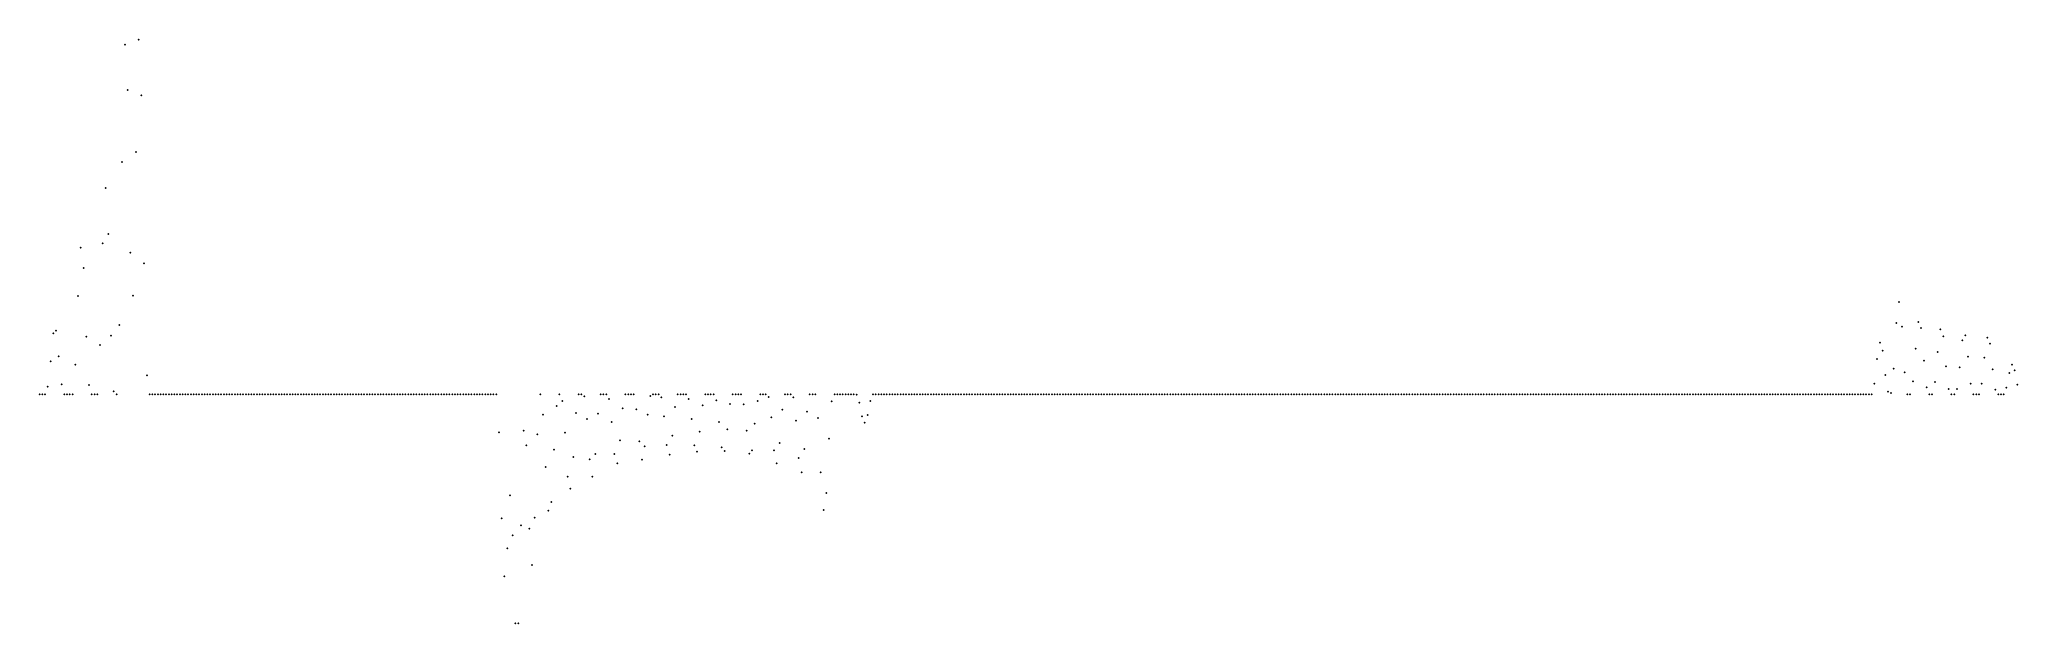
# Model space of a CAD drawing. Header units: metres. Extents: x 0 to 360, y -42 to 64.
import ezdxf

# ---------------------------------------------------------------- set-up
doc = ezdxf.new("R2010")
doc.units = ezdxf.units.M

msp = doc.modelspace()

# ---------------------------------------------------------------- linework, layer by layer
for p in [(15.5, 63.58), (18, 64.48), (16, 55.33), (18.5, 54.36), (17.5, 44.07), (15, 42.22), (12, 37.53), (12.5, 29.14), (7.5, 26.66), (11.5, 27.44), (16.5, 25.73), (8, 22.98), (19, 23.83), (7, 17.87), (17, 17.92), (338, 16.8), (2.5, 11.09), (3, 11.56), (14.5, 12.62), (337.5, 12.99), (338.5, 12.32), (341.5, 13.17), (342, 12.09), (345.5, 11.82), (8.5, 10.5), (11, 8.96), (13, 10.66), (334.5, 9.4), (335, 7.95), (341, 8.29), (345, 7.67), (346, 10.53), (349.5, 9.8), (350, 10.75), (354, 10.32), (354.5, 9.24), (2, 6), (3.5, 6.94), (6.5, 5.39), (334, 6.4), (337, 4.7), (339, 4.03), (342.5, 6.14), (346.5, 5.1), (349, 4.92), (350.5, 6.83), (353.5, 6.66), (355, 4.52), (358, 3.86), (358.5, 5.37), (359, 4.39), (0, 0), (0.5, 0), (1, 0), (1.5, 1.38), (4, 1.85), (5, 0), (5.5, 0), (9, 1.7), (9.5, 0), (10, 0), (13.5, 0.57), (19.5, 3.43), (22.5, 0), (23, 0), (23.5, 0), (24, 0), (24.5, 0), (25, 0), (25.5, 0), (28, 0), (28.5, 0), (29, 0), (29.5, 0), (33.5, 0), (34, 0), (34.5, 0), (35, 0), (39, 0), (39.5, 0), (40, 0), (40.5, 0), (42.5, 0), (43, 0), (43.5, 0), (44, 0), (44.5, 0), (46.5, 0), (47, 0), (47.5, 0), (48, 0), (50.5, 0), (51, 0), (51.5, 0), (52, 0), (56.5, 0), (57, 0), (57.5, 0), (58, 0), (58.5, 0), (59, 0), (59.5, 0), (60, 0), (63.5, 0), (64, 0), (64.5, 0), (65, 0), (65.5, 0), (66, 0), (66.5, 0), (67, 0), (71, 0), (71.5, 0), (72, 0), (72.5, 0), (73, 0), (73.5, 0), (74, 0), (77, 0), (77.5, 0), (78, 0), (79.5, 0), (80, 0), (80.5, 0), (81, 0), (81.5, 0), (91, 0), (98, 0), (102, 0), (102.5, 0), (103, 0), (107, 0), (107.5, 0), (108, 0), (111.5, 0), (116, 0), (116.5, 0), (117, 0), (121.5, 0), (122, 0), (122.5, 0), (126, 0), (126.5, 0), (131.5, 0), (132, 0), (135.5, 0), (136, 0), (136.5, 0), (140, 0), (140.5, 0), (141, 0), (144.5, 0), (146, 0), (146.5, 0), (147, 0), (147.5, 0), (148, 0), (152, 0), (152.5, 0), (153, 0), (153.5, 0), (154, 0), (154.5, 0), (155, 0), (159, 0), (159.5, 0), (160.5, 0), (161, 0), (161.5, 0), (163, 0), (163.5, 0), (164, 0), (165.5, 0), (166, 0), (166.5, 0), (167, 0), (167.5, 0), (168, 0), (168.5, 0), (169, 0), (173, 0), (176.5, 0), (177, 0), (177.5, 0), (178, 0), (178.5, 0), (179, 0), (179.5, 0), (183.5, 0), (184, 0), (185.5, 0), (186, 0), (186.5, 0), (187.5, 0), (188, 0), (188.5, 0), (189, 0), (189.5, 0), (190, 0), (190.5, 0), (192.5, 0), (193, 0), (194.5, 0), (198.5, 0), (199, 0), (199.5, 0), (200, 0), (200.5, 0), (201, 0), (201.5, 0), (205.5, 0), (206, 0), (208, 0), (208.5, 0), (209, 0), (209.5, 0), (210, 0), (210.5, 0), (211, 0), (212.5, 0), (213, 0), (213.5, 0), (214, 0), (214.5, 0), (215, 0), (215.5, 0), (219.5, 0), (220, 0), (220.5, 0), (221, 0), (221.5, 0), (222, 0), (222.5, 0), (224, 0), (224.5, 0), (226, 0), (226.5, 0), (227, 0), (228.5, 0), (229, 0), (230.5, 0), (231, 0), (233, 0), (233.5, 0), (234, 0), (235, 0), (235.5, 0), (236, 0), (237.5, 0), (239.5, 0), (240, 0), (241.5, 0), (242, 0), (242.5, 0), (243, 0), (244.5, 0), (245, 0), (245.5, 0), (246, 0), (246.5, 0), (247, 0), (251, 0), (251.5, 0), (252, 0), (253.5, 0), (254, 0), (255.5, 0), (256, 0), (257, 0), (258.5, 0), (259, 0), (259.5, 0), (261, 0), (261.5, 0), (263, 0), (263.5, 0), (265, 0), (265.5, 0), (269.5, 0), (270, 0), (270.5, 0), (271, 0), (271.5, 0), (272, 0), (272.5, 0), (279.5, 0), (280, 0), (280.5, 0), (281, 0), (281.5, 0), (282, 0), (282.5, 0), (283, 0), (286.5, 0), (290, 0), (290.5, 0), (294.5, 0), (295, 0), (295.5, 0), (296, 0), (296.5, 0), (297, 0), (297.5, 0), (304.5, 0), (305, 0), (305.5, 0), (306, 0), (306.5, 0), (307, 0), (307.5, 0), (308, 0), (308.5, 0), (309, 0), (309.5, 0), (310, 0), (310.5, 0), (311, 0), (315.5, 0), (316, 0), (316.5, 0), (317, 0), (317.5, 0), (318, 0), (322, 0), (322.5, 0), (324.5, 0), (325, 0), (325.5, 0), (326, 0), (326.5, 0), (328.5, 0), (329, 0), (331, 0), (331.5, 0), (333.5, 1.96), (335.5, 3.51), (336, 0.52), (336.5, 0.22), (340, 0), (340.5, 2.34), (343, 1.27), (343.5, 0), (344, 0), (344.5, 2.24), (347, 0.95), (348.5, 0.99), (351, 1.95), (351.5, 0), (352, 0), (353, 1.93), (355.5, 0.86), (356, 0), (357.5, 1.24), (359.5, 1.77), (4.5, 0), (6, 0), (10.5, 0), (14, 0), (20, 0), (20.5, 0), (21, 0), (21.5, 0), (22, 0), (26, 0), (26.5, 0), (27, 0), (27.5, 0), (30, 0), (30.5, 0), (31, 0), (31.5, 0), (32, 0), (32.5, 0), (33, 0), (35.5, 0), (36, 0), (36.5, 0), (37, 0), (37.5, 0), (38, 0), (38.5, 0), (41, 0), (41.5, 0), (42, 0), (45, 0), (45.5, 0), (46, 0), (48.5, 0), (49, 0), (49.5, 0), (50, 0), (52.5, 0), (53, 0), (53.5, 0), (54, 0), (54.5, 0), (55, 0), (55.5, 0), (56, 0), (60.5, 0), (61, 0), (61.5, 0), (62, 0), (62.5, 0), (63, 0), (67.5, 0), (68, 0), (68.5, 0), (69, 0), (69.5, 0), (70, 0), (70.5, 0), (74.5, 0), (75, 0), (75.5, 0), (76, 0), (76.5, 0), (78.5, 0), (79, 0), (82, 0), (82.5, 0), (83, 0), (94, -2.12), (94.5, 0), (95, -1.19), (97.5, -3.39), (98.5, 0), (99, -0.33), (101.5, -3.5), (103.5, -0.83), (106, -2.51), (106.5, 0), (108.5, -2.74), (111, -0.31), (112, 0), (112.5, 0), (113, -0.56), (115.5, -2.32), (117.5, 0), (118, -0.84), (120.5, -1.97), (121, 0), (123, -1.08), (125.5, -1.77), (127, 0), (127.5, 0), (128, -1.81), (130.5, -1.18), (131, 0), (132.5, -0.46), (135, -2.78), (137, -0.54), (139.5, -3.13), (144, -1.25), (145, 0), (145.5, 0), (148.5, -0.08), (149, -1.48), (151, -1.23), (151.5, 0), (155.5, 0), (156, 0), (156.5, 0), (157, 0), (157.5, 0), (158, 0), (158.5, 0), (160, 0), (162, 0), (162.5, 0), (164.5, 0), (165, 0), (169.5, 0), (170, 0), (170.5, 0), (171, 0), (171.5, 0), (172, 0), (172.5, 0), (173.5, 0), (174, 0), (174.5, 0), (175, 0), (175.5, 0), (176, 0), (180, 0), (180.5, 0), (181, 0), (181.5, 0), (182, 0), (182.5, 0), (183, 0), (184.5, 0), (185, 0), (187, 0), (191, 0), (191.5, 0), (192, 0), (193.5, 0), (194, 0), (195, 0), (195.5, 0), (196, 0), (196.5, 0), (197, 0), (197.5, 0), (198, 0), (202, 0), (202.5, 0), (203, 0), (203.5, 0), (204, 0), (204.5, 0), (205, 0), (206.5, 0), (207, 0), (207.5, 0), (211.5, 0), (212, 0), (216, 0), (216.5, 0), (217, 0), (217.5, 0), (218, 0), (218.5, 0), (219, 0), (223, 0), (223.5, 0), (225, 0), (225.5, 0), (227.5, 0), (228, 0), (229.5, 0), (230, 0), (231.5, 0), (232, 0), (232.5, 0), (234.5, 0), (236.5, 0), (237, 0), (238, 0), (238.5, 0), (239, 0), (240.5, 0), (241, 0), (243.5, 0), (244, 0), (247.5, 0), (248, 0), (248.5, 0), (249, 0), (249.5, 0), (250, 0), (250.5, 0), (252.5, 0), (253, 0), (254.5, 0), (255, 0), (256.5, 0), (257.5, 0), (258, 0), (260, 0), (260.5, 0), (262, 0), (262.5, 0), (264, 0), (264.5, 0), (266, 0), (266.5, 0), (267, 0), (267.5, 0), (268, 0), (268.5, 0), (269, 0), (273, 0), (273.5, 0), (274, 0), (274.5, 0), (275, 0), (275.5, 0), (276, 0), (276.5, 0), (277, 0), (277.5, 0), (278, 0), (278.5, 0), (279, 0), (283.5, 0), (284, 0), (284.5, 0), (285, 0), (285.5, 0), (286, 0), (287, 0), (287.5, 0), (288, 0), (288.5, 0), (289, 0), (289.5, 0), (291, 0), (291.5, 0), (292, 0), (292.5, 0), (293, 0), (293.5, 0), (294, 0), (298, 0), (298.5, 0), (299, 0), (299.5, 0), (300, 0), (300.5, 0), (301, 0), (301.5, 0), (302, 0), (302.5, 0), (303, 0), (303.5, 0), (304, 0), (311.5, 0), (312, 0), (312.5, 0), (313, 0), (313.5, 0), (314, 0), (314.5, 0), (315, 0), (318.5, 0), (319, 0), (319.5, 0), (320, 0), (320.5, 0), (321, 0), (321.5, 0), (323, 0), (323.5, 0), (324, 0), (327, 0), (327.5, 0), (328, 0), (329.5, 0), (330, 0), (330.5, 0), (332, 0), (332.5, 0), (333, 0), (339.5, 0), (347.5, 0), (348, 0), (352.5, 0), (356.5, 0), (357, 0), (83.5, -6.89), (88, -6.61), (91.5, -3.69), (95.5, -6.97), (99.5, -4.48), (104, -5), (110.5, -3.67), (113.5, -3.99), (118.5, -4.5), (120, -6.76), (123.5, -5.02), (125, -6.38), (128.5, -6.61), (130, -5.34), (133, -4.17), (137.5, -4.75), (141.5, -4.31), (149.5, -4.02), (150, -5.16), (150.5, -3.77), (88.5, -9.25), (90.5, -7.24), (93.5, -10.05), (105.5, -8.37), (109, -8.52), (110, -9.45), (114, -9.19), (115, -7.52), (119, -9.29), (119.5, -10.42), (124, -9.63), (124.5, -10.32), (129, -10.77), (129.5, -10.14), (133.5, -10.2), (134.5, -8.82), (139, -9.93), (143.5, -8.07), (92, -13.19), (97, -11.36), (100, -11.8), (101, -10.82), (104.5, -10.86), (105, -12.55), (109.5, -11.87), (114.5, -10.95), (134, -12.52), (138, -11.55), (138.5, -14.14), (142, -14.17), (96, -14.94), (96.5, -17.14), (100.5, -14.97), (143, -17.93), (85.5, -18.34), (92.5, -21.12), (93, -19.55), (142.5, -20.99), (84, -22.51), (87.5, -23.79), (89, -24.4), (90, -22.4), (85, -28.01), (86, -25.62), (89.5, -30.98), (84.5, -33.07), (86.5, -41.63), (87, -41.63)]:
    msp.add_point(p)

doc.saveas('drawing.dxf')
